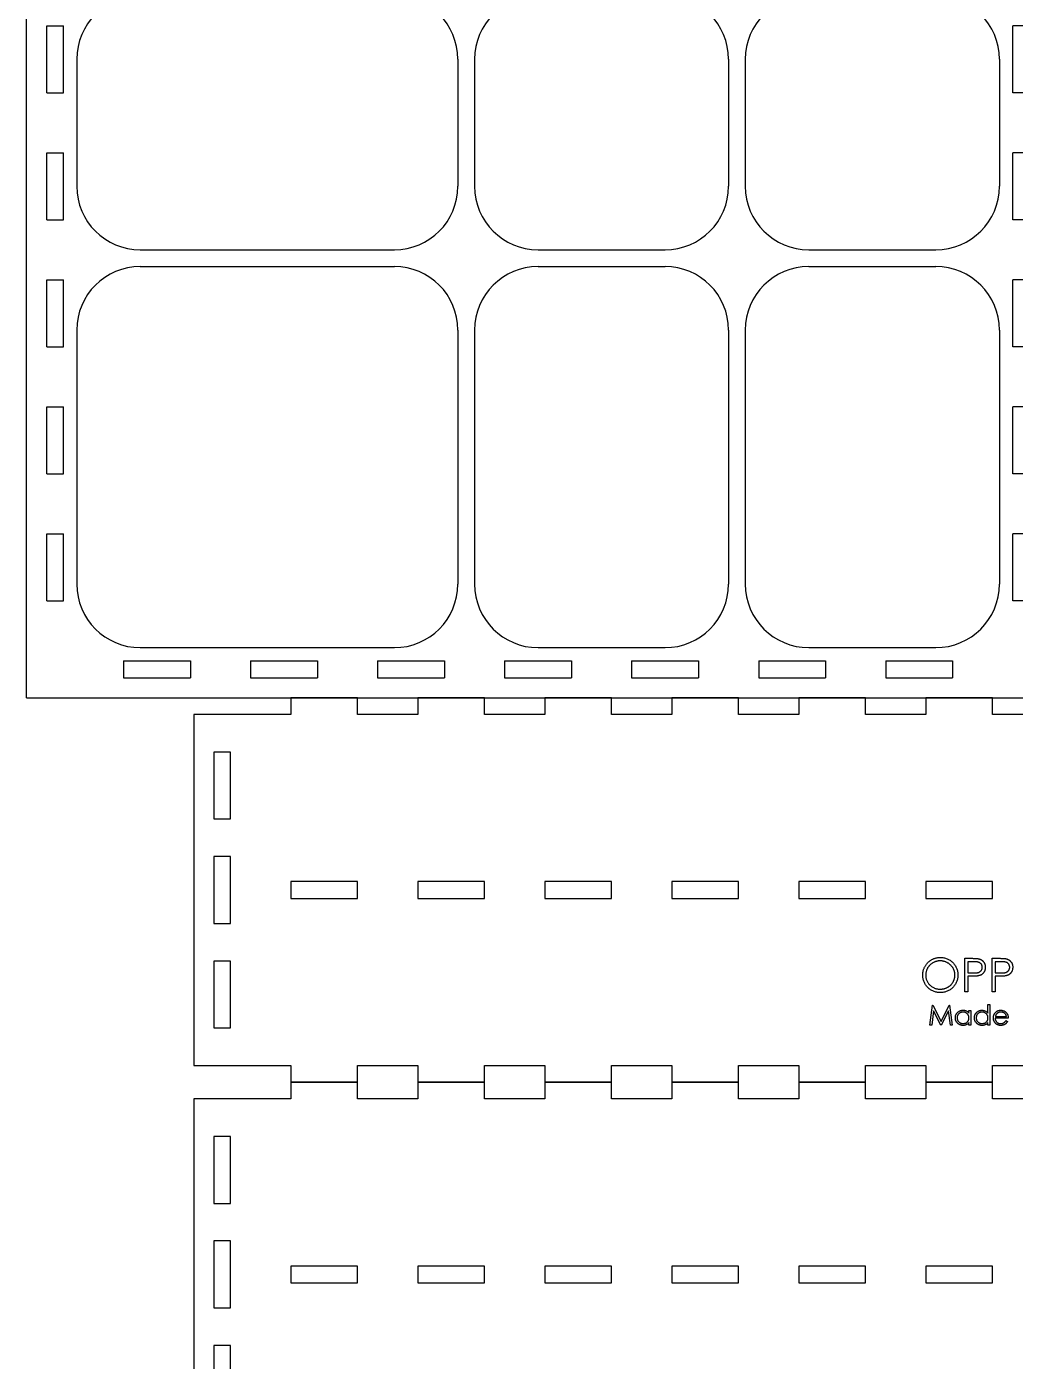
# Model space of a CAD drawing. Header units: millimetres. Extents: x 0 to 1198, y 2 to 800.
# Drawn here: x 0.4 to 148.3, y 400.8 to 600.4 of the extents above; entities that cross this region are included whole.
import ezdxf

# ---------------------------------------------------------------- set-up
doc = ezdxf.new("R2010")
doc.units = ezdxf.units.MM

# ---------------------------------------------------------------- blocks, each defined once
blk = doc.blocks.new('1- Side1 opposite')
at = {"color": 179, "linetype": 'Continuous', "lineweight": 25}
for p, q in [((14.5, 57.5), (14.5, 55)), ((24.5, 57.5), (14.5, 57.5)), ((24.5, 55), (24.5, 57.5)), ((33.5, 57.5), (33.5, 55)), ((43.5, 57.5), (33.5, 57.5)), ((43.5, 55), (43.5, 57.5)), ((52.5, 57.5), (52.5, 55)), ((62.5, 57.5), (52.5, 57.5)), ((62.5, 55), (62.5, 57.5)), ((71.5, 57.5), (71.5, 55)), ((81.5, 57.5), (71.5, 57.5)), ((81.5, 55), (81.5, 57.5)), ((90.5, 57.5), (90.5, 55)), ((100.5, 57.5), (90.5, 57.5)), ((100.5, 55), (100.5, 57.5)), ((109.5, 57.5), (109.5, 55)), ((119.5, 57.5), (109.5, 57.5)), ((119.5, 55), (119.5, 57.5)), ((0, 55), (0, 2.5)), ((14.5, 55), (0, 55)), ((33.5, 55), (24.5, 55)), ((52.5, 55), (43.5, 55)), ((71.5, 55), (62.5, 55)), ((90.5, 55), (81.5, 55)), ((109.5, 55), (100.5, 55)), ((128.5, 55), (119.5, 55)), ((5.5, 49.38), (3, 49.38)), ((3, 49.38), (3, 39.38)), ((5.5, 39.38), (5.5, 49.38)), ((3, 39.38), (5.5, 39.38)), ((5.5, 33.75), (3, 33.75)), ((3, 33.75), (3, 23.75)), ((5.5, 23.75), (5.5, 33.75)), ((14.5, 30), (14.5, 27.5)), ((24.5, 30), (14.5, 30)), ((24.5, 27.5), (24.5, 30)), ((43.5, 30), (33.5, 30)), ((33.5, 30), (33.5, 27.5)), ((43.5, 27.5), (43.5, 30)), ((62.5, 30), (52.5, 30)), ((52.5, 30), (52.5, 27.5)), ((62.5, 27.5), (62.5, 30)), ((81.5, 30), (71.5, 30)), ((71.5, 30), (71.5, 27.5)), ((81.5, 27.5), (81.5, 30)), ((100.5, 30), (90.5, 30)), ((90.5, 30), (90.5, 27.5)), ((100.5, 27.5), (100.5, 30)), ((119.5, 30), (109.5, 30)), ((109.5, 30), (109.5, 27.5)), ((119.5, 27.5), (119.5, 30)), ((14.5, 27.5), (24.5, 27.5)), ((33.5, 27.5), (43.5, 27.5)), ((52.5, 27.5), (62.5, 27.5)), ((71.5, 27.5), (81.5, 27.5)), ((90.5, 27.5), (100.5, 27.5)), ((109.5, 27.5), (119.5, 27.5)), ((3, 23.75), (5.5, 23.75)), ((5.5, 18.12), (3, 18.12)), ((3, 18.12), (3, 8.12)), ((5.5, 8.12), (5.5, 18.12)), ((115.32, 18.53), (116.3, 18.53)), ((115.32, 13.53), (115.32, 18.53)), ((116.68, 18.02), (115.77, 18.02)), ((115.77, 18.02), (115.77, 16.35)), ((119.42, 18.53), (120.4, 18.53)), ((119.42, 13.53), (119.42, 18.53)), ((119.87, 18.02), (119.87, 16.35)), ((120.79, 18.02), (119.87, 18.02)), ((115.77, 16.35), (116.65, 16.34)), ((119.87, 16.35), (120.75, 16.34)), ((115.77, 15.84), (115.77, 13.53)), ((116.13, 15.84), (115.77, 15.84)), ((119.87, 15.84), (119.87, 13.53)), ((120.23, 15.84), (119.87, 15.84)), ((115.77, 13.53), (115.32, 13.53)), ((119.87, 13.53), (119.42, 13.53)), ((110.11, 8.53), (110.51, 11.53)), ((110.67, 10.69), (110.38, 8.53)), ((110.51, 11.53), (110.54, 11.53)), ((110.54, 11.53), (111.78, 9.07)), ((111.75, 8.53), (110.67, 10.69)), ((111.78, 9.07), (113.02, 11.53)), ((112.9, 10.69), (111.82, 8.53)), ((113.19, 8.53), (112.9, 10.69)), ((113.02, 11.53), (113.06, 11.53)), ((113.06, 11.53), (113.46, 8.53)), ((115.96, 10.72), (116.22, 10.72)), ((115.96, 10.32), (115.96, 10.72)), ((116.22, 10.72), (116.22, 8.53)), ((118.8, 11.61), (119.07, 11.61)), ((118.8, 10.3), (118.8, 11.61)), ((119.07, 11.61), (119.07, 8.53)), ((3, 8.12), (5.5, 8.12)), ((110.38, 8.53), (110.11, 8.53)), ((111.82, 8.53), (111.75, 8.53)), ((113.46, 8.53), (113.19, 8.53)), ((115.96, 8.53), (115.96, 8.91)), ((116.22, 8.53), (115.96, 8.53)), ((118.8, 8.53), (118.8, 8.91)), ((119.07, 8.53), (118.8, 8.53)), ((121.84, 9.57), (119.88, 9.57)), ((119.91, 9.84), (121.57, 9.84)), ((121.49, 9.22), (121.72, 9.1)), ((0, 2.5), (14.5, 2.5)), ((14.5, 2.5), (14.5, 0)), ((24.5, 2.5), (33.5, 2.5)), ((24.5, 0), (24.5, 2.5)), ((33.5, 2.5), (33.5, 0)), ((43.5, 2.5), (52.5, 2.5)), ((43.5, 0), (43.5, 2.5)), ((52.5, 2.5), (52.5, 0)), ((62.5, 2.5), (71.5, 2.5)), ((62.5, 0), (62.5, 2.5)), ((71.5, 2.5), (71.5, 0)), ((81.5, 2.5), (90.5, 2.5)), ((81.5, 0), (81.5, 2.5)), ((90.5, 2.5), (90.5, 0)), ((100.5, 2.5), (109.5, 2.5)), ((100.5, 0), (100.5, 2.5)), ((109.5, 2.5), (109.5, 0)), ((119.5, 2.5), (128.5, 2.5)), ((119.5, 0), (119.5, 2.5)), ((14.5, 0), (24.5, 0)), ((33.5, 0), (43.5, 0)), ((52.5, 0), (62.5, 0)), ((71.5, 0), (81.5, 0)), ((90.5, 0), (100.5, 0)), ((109.5, 0), (119.5, 0))]:
    blk.add_line(p, q, dxfattribs=at)
for points, knots in [([(109.04, 16.01), (109.04, 16.07), (109.04, 16.18), (109.06, 16.36), (109.09, 16.53), (109.12, 16.7), (109.17, 16.87), (109.23, 17.03), (109.3, 17.19), (109.39, 17.34), (109.48, 17.49), (109.58, 17.64), (109.68, 17.77), (109.8, 17.89), (109.92, 18.01), (110.05, 18.12), (110.19, 18.22), (110.33, 18.31), (110.49, 18.39), (110.64, 18.46), (110.8, 18.52), (110.96, 18.57), (111.12, 18.61), (111.29, 18.64), (111.46, 18.65), (111.58, 18.66), (111.64, 18.66)], [0, 0, 0, 0, 0.043209, 0.085873, 0.12812, 0.170152, 0.211918, 0.253753, 0.296006, 0.338443, 0.381015, 0.42282, 0.464089, 0.505126, 0.545975, 0.586985, 0.628339, 0.670084, 0.711992, 0.753039, 0.794049, 0.834886, 0.875498, 0.916547, 0.958004, 1, 1, 1, 1]), ([(111.66, 18.14), (111.61, 18.14), (111.52, 18.14), (111.37, 18.13), (111.24, 18.11), (111.1, 18.07), (110.97, 18.03), (110.83, 17.98), (110.7, 17.93), (110.57, 17.86), (110.45, 17.79), (110.33, 17.7), (110.22, 17.62), (110.12, 17.52), (110.02, 17.42), (109.93, 17.32), (109.85, 17.21), (109.77, 17.09), (109.71, 16.97), (109.65, 16.84), (109.6, 16.71), (109.56, 16.58), (109.53, 16.44), (109.5, 16.3), (109.49, 16.15), (109.49, 16.06), (109.49, 16.01)], [0, 0, 0, 0, 0.042023, 0.083645, 0.124984, 0.166247, 0.207702, 0.249631, 0.291742, 0.334743, 0.37746, 0.419556, 0.461044, 0.502096, 0.542891, 0.583801, 0.624864, 0.666225, 0.707399, 0.748557, 0.789655, 0.83074, 0.87207, 0.913993, 0.956498, 1, 1, 1, 1]), ([(111.64, 18.66), (111.73, 18.65), (111.91, 18.65), (112.18, 18.61), (112.43, 18.55), (112.68, 18.47), (112.91, 18.36), (113.13, 18.23), (113.34, 18.08), (113.53, 17.9), (113.71, 17.71), (113.87, 17.5), (114, 17.28), (114.11, 17.05), (114.19, 16.81), (114.25, 16.56), (114.29, 16.3), (114.29, 16.12), (114.3, 16.03)], [0, 0, 0, 0, 0.06657, 0.130749, 0.193413, 0.254989, 0.316114, 0.377262, 0.439401, 0.502971, 0.566525, 0.628231, 0.689091, 0.749345, 0.81017, 0.87161, 0.934869, 1, 1, 1, 1]), ([(113.85, 16.03), (113.85, 16.08), (113.84, 16.18), (113.83, 16.32), (113.81, 16.46), (113.78, 16.59), (113.74, 16.72), (113.69, 16.85), (113.63, 16.98), (113.56, 17.1), (113.49, 17.21), (113.41, 17.32), (113.31, 17.43), (113.22, 17.53), (113.11, 17.62), (113, 17.7), (112.88, 17.79), (112.76, 17.86), (112.63, 17.93), (112.49, 17.98), (112.36, 18.03), (112.22, 18.07), (112.08, 18.11), (111.94, 18.13), (111.8, 18.14), (111.71, 18.14), (111.66, 18.14)], [0, 0, 0, 0, 0.0429151, 0.08513, 0.1264733, 0.167453, 0.2079763, 0.2482494, 0.28875, 0.3296699, 0.3705373, 0.4111286, 0.4518189, 0.4924059, 0.5334859, 0.5752631, 0.6174406, 0.6606717, 0.7039402, 0.7468675, 0.7890793, 0.831104, 0.873238, 0.9151658, 0.9573807, 1, 1, 1, 1]), ([(116.3, 18.53), (116.37, 18.53), (116.5, 18.53), (116.68, 18.52), (116.85, 18.52), (117, 18.51), (117.14, 18.5), (117.25, 18.49), (117.35, 18.47), (117.41, 18.46), (117.44, 18.45)], [0, 0, 0, 0, 0.1769558, 0.3390551, 0.4863182, 0.6187809, 0.7356188, 0.8387425, 0.9264571, 1, 1, 1, 1]), ([(117.95, 17.19), (117.95, 17.23), (117.94, 17.31), (117.92, 17.42), (117.87, 17.53), (117.81, 17.64), (117.74, 17.73), (117.65, 17.82), (117.55, 17.88), (117.46, 17.92), (117.37, 17.95), (117.3, 17.97), (117.22, 17.98), (117.13, 17.99), (117.03, 18), (116.92, 18.01), (116.81, 18.02), (116.73, 18.02), (116.68, 18.02)], [0, 0, 0, 0, 0.070044, 0.139238, 0.208197, 0.279173, 0.349987, 0.418354, 0.48761, 0.557411, 0.59533, 0.637964, 0.685913, 0.738185, 0.796103, 0.858517, 0.926658, 1, 1, 1, 1]), ([(117.44, 18.45), (117.48, 18.44), (117.54, 18.43), (117.64, 18.39), (117.74, 18.34), (117.82, 18.29), (117.91, 18.23), (117.99, 18.17), (118.06, 18.1), (118.13, 18.02), (118.19, 17.93), (118.25, 17.84), (118.29, 17.75), (118.33, 17.64), (118.36, 17.54), (118.38, 17.43), (118.4, 17.31), (118.4, 17.23), (118.4, 17.19)], [0, 0, 0, 0, 0.062481, 0.12349, 0.183411, 0.243153, 0.302127, 0.36171, 0.421842, 0.482932, 0.544552, 0.605681, 0.66768, 0.729984, 0.794551, 0.860346, 0.928907, 1, 1, 1, 1]), ([(120.4, 18.53), (120.47, 18.53), (120.6, 18.53), (120.79, 18.52), (120.95, 18.52), (121.11, 18.51), (121.24, 18.5), (121.36, 18.49), (121.46, 18.47), (121.52, 18.46), (121.54, 18.45)], [0, 0, 0, 0, 0.1769558, 0.3390551, 0.4863182, 0.6187809, 0.7356188, 0.8387425, 0.9264571, 1, 1, 1, 1]), ([(122.05, 17.19), (122.05, 17.23), (122.05, 17.31), (122.02, 17.42), (121.97, 17.53), (121.91, 17.64), (121.84, 17.73), (121.75, 17.82), (121.65, 17.88), (121.56, 17.92), (121.48, 17.95), (121.4, 17.97), (121.32, 17.98), (121.23, 17.99), (121.13, 18), (121.03, 18.01), (120.91, 18.02), (120.83, 18.02), (120.79, 18.02)], [0, 0, 0, 0, 0.070044, 0.139238, 0.208197, 0.279173, 0.349987, 0.418354, 0.48761, 0.557411, 0.59533, 0.637964, 0.685913, 0.738185, 0.796103, 0.858517, 0.926658, 1, 1, 1, 1]), ([(121.54, 18.45), (121.58, 18.44), (121.65, 18.43), (121.74, 18.39), (121.84, 18.34), (121.93, 18.29), (122.01, 18.23), (122.09, 18.17), (122.16, 18.1), (122.23, 18.02), (122.3, 17.93), (122.35, 17.84), (122.4, 17.75), (122.44, 17.64), (122.46, 17.54), (122.49, 17.43), (122.5, 17.31), (122.5, 17.23), (122.5, 17.19)], [0, 0, 0, 0, 0.062481, 0.12349, 0.183411, 0.243153, 0.302127, 0.36171, 0.421842, 0.482932, 0.544552, 0.605681, 0.66768, 0.729984, 0.794551, 0.860346, 0.928907, 1, 1, 1, 1]), ([(111.68, 13.4), (111.58, 13.4), (111.41, 13.41), (111.14, 13.44), (110.89, 13.5), (110.65, 13.59), (110.42, 13.69), (110.2, 13.83), (109.99, 13.98), (109.8, 14.16), (109.62, 14.35), (109.47, 14.56), (109.33, 14.78), (109.23, 15), (109.14, 15.24), (109.08, 15.49), (109.05, 15.74), (109.04, 15.92), (109.04, 16.01)], [0, 0, 0, 0, 0.065819, 0.129747, 0.192072, 0.253459, 0.31457, 0.37628, 0.439026, 0.503267, 0.567493, 0.629705, 0.691, 0.751452, 0.812004, 0.87315, 0.935635, 1, 1, 1, 1]), ([(109.49, 16.01), (109.49, 15.94), (109.49, 15.79), (109.52, 15.59), (109.57, 15.39), (109.64, 15.2), (109.73, 15.01), (109.84, 14.84), (109.97, 14.67), (110.12, 14.52), (110.28, 14.38), (110.46, 14.25), (110.64, 14.15), (110.82, 14.06), (111.02, 13.99), (111.23, 13.95), (111.44, 13.92), (111.58, 13.91), (111.66, 13.91)], [0, 0, 0, 0, 0.064504, 0.126899, 0.187747, 0.24815, 0.308586, 0.369583, 0.431827, 0.49618, 0.560668, 0.623504, 0.68526, 0.746537, 0.808327, 0.870486, 0.934317, 1, 1, 1, 1]), ([(111.66, 13.91), (111.71, 13.91), (111.8, 13.92), (111.95, 13.93), (112.09, 13.95), (112.23, 13.98), (112.37, 14.02), (112.51, 14.07), (112.64, 14.13), (112.77, 14.19), (112.89, 14.26), (113.01, 14.34), (113.12, 14.43), (113.22, 14.52), (113.32, 14.62), (113.41, 14.72), (113.49, 14.84), (113.56, 14.95), (113.63, 15.08), (113.69, 15.2), (113.74, 15.33), (113.78, 15.47), (113.81, 15.6), (113.83, 15.74), (113.84, 15.89), (113.85, 15.98), (113.85, 16.03)], [0, 0, 0, 0, 0.043633, 0.086538, 0.129177, 0.171436, 0.213416, 0.255266, 0.297369, 0.339941, 0.382347, 0.423953, 0.464871, 0.505572, 0.546003, 0.586568, 0.627065, 0.668271, 0.709549, 0.750428, 0.791096, 0.832027, 0.873136, 0.914611, 0.956956, 1, 1, 1, 1]), ([(114.3, 16.03), (114.29, 15.94), (114.29, 15.76), (114.25, 15.5), (114.19, 15.25), (114.11, 15.01), (114, 14.78), (113.87, 14.57), (113.71, 14.36), (113.54, 14.16), (113.34, 13.98), (113.14, 13.83), (112.92, 13.69), (112.69, 13.59), (112.45, 13.5), (112.2, 13.44), (111.94, 13.41), (111.77, 13.4), (111.68, 13.4)], [0, 0, 0, 0, 0.065227, 0.128569, 0.19032, 0.251378, 0.312388, 0.373789, 0.436431, 0.500567, 0.564687, 0.627136, 0.688455, 0.749246, 0.810155, 0.871671, 0.934773, 1, 1, 1, 1]), ([(116.65, 16.34), (116.69, 16.34), (116.77, 16.34), (116.89, 16.34), (117, 16.35), (117.1, 16.36), (117.19, 16.37), (117.28, 16.39), (117.35, 16.41), (117.44, 16.43), (117.54, 16.48), (117.64, 16.55), (117.73, 16.63), (117.81, 16.73), (117.87, 16.83), (117.92, 16.94), (117.94, 17.06), (117.95, 17.14), (117.95, 17.19)], [0, 0, 0, 0, 0.072538, 0.140034, 0.202496, 0.260575, 0.313228, 0.361583, 0.404878, 0.444127, 0.5164, 0.586507, 0.655085, 0.724384, 0.793974, 0.861638, 0.930111, 1, 1, 1, 1]), ([(118.4, 17.19), (118.4, 17.15), (118.4, 17.07), (118.38, 16.95), (118.36, 16.84), (118.33, 16.73), (118.3, 16.63), (118.25, 16.53), (118.2, 16.44), (118.13, 16.36), (118.06, 16.28), (117.99, 16.21), (117.91, 16.14), (117.82, 16.08), (117.72, 16.03), (117.62, 15.99), (117.51, 15.95), (117.44, 15.93), (117.4, 15.92)], [0, 0, 0, 0, 0.070119, 0.137192, 0.202016, 0.264631, 0.326117, 0.38601, 0.445812, 0.505298, 0.564633, 0.624283, 0.683902, 0.743953, 0.805388, 0.868388, 0.933084, 1, 1, 1, 1]), ([(120.75, 16.34), (120.79, 16.34), (120.87, 16.34), (120.99, 16.34), (121.1, 16.35), (121.2, 16.36), (121.3, 16.37), (121.38, 16.39), (121.46, 16.41), (121.54, 16.43), (121.64, 16.48), (121.75, 16.55), (121.84, 16.63), (121.91, 16.73), (121.97, 16.83), (122.02, 16.94), (122.05, 17.06), (122.05, 17.14), (122.05, 17.19)], [0, 0, 0, 0, 0.072538, 0.140034, 0.202496, 0.260575, 0.313228, 0.361583, 0.404878, 0.444127, 0.5164, 0.586507, 0.655085, 0.724384, 0.793974, 0.861638, 0.930111, 1, 1, 1, 1]), ([(122.5, 17.19), (122.5, 17.15), (122.5, 17.07), (122.48, 16.95), (122.47, 16.84), (122.44, 16.73), (122.4, 16.63), (122.35, 16.53), (122.3, 16.44), (122.24, 16.36), (122.17, 16.28), (122.09, 16.21), (122.01, 16.14), (121.92, 16.08), (121.82, 16.03), (121.72, 15.99), (121.62, 15.95), (121.54, 15.93), (121.5, 15.92)], [0, 0, 0, 0, 0.070119, 0.137192, 0.202016, 0.264631, 0.326117, 0.38601, 0.445812, 0.505298, 0.564633, 0.624283, 0.683902, 0.743953, 0.805388, 0.868388, 0.933084, 1, 1, 1, 1]), ([(117.4, 15.92), (117.37, 15.91), (117.3, 15.9), (117.19, 15.88), (117.06, 15.87), (116.91, 15.86), (116.74, 15.85), (116.55, 15.84), (116.35, 15.84), (116.2, 15.84), (116.13, 15.84)], [0, 0, 0, 0, 0.075173, 0.164746, 0.268017, 0.385912, 0.517789, 0.663691, 0.824413, 1, 1, 1, 1]), ([(121.5, 15.92), (121.47, 15.91), (121.4, 15.9), (121.29, 15.88), (121.16, 15.87), (121.01, 15.86), (120.84, 15.85), (120.65, 15.84), (120.45, 15.84), (120.3, 15.84), (120.23, 15.84)], [0, 0, 0, 0, 0.075173, 0.164746, 0.268017, 0.385912, 0.517789, 0.663691, 0.824413, 1, 1, 1, 1]), ([(113.92, 9.63), (113.92, 9.67), (113.92, 9.74), (113.94, 9.86), (113.96, 9.96), (114, 10.06), (114.05, 10.16), (114.11, 10.26), (114.17, 10.35), (114.25, 10.43), (114.34, 10.51), (114.43, 10.57), (114.53, 10.63), (114.63, 10.68), (114.73, 10.72), (114.84, 10.74), (114.95, 10.76), (115.03, 10.76), (115.07, 10.76)], [0, 0, 0, 0, 0.063775, 0.126079, 0.186904, 0.247574, 0.308003, 0.369132, 0.432033, 0.496791, 0.561611, 0.624914, 0.686726, 0.748079, 0.809582, 0.871631, 0.934886, 1, 1, 1, 1]), ([(115.07, 10.49), (115.03, 10.49), (114.96, 10.49), (114.84, 10.46), (114.73, 10.43), (114.63, 10.38), (114.53, 10.32), (114.45, 10.24), (114.37, 10.16), (114.3, 10.06), (114.25, 9.96), (114.21, 9.85), (114.19, 9.74), (114.19, 9.67), (114.19, 9.63)], [0, 0, 0, 0, 0.0859205, 0.1695934, 0.2524755, 0.3362445, 0.4195045, 0.5020359, 0.5847746, 0.6698465, 0.7541849, 0.8366582, 0.9180097, 1, 1, 1, 1]), ([(115.07, 10.76), (115.11, 10.76), (115.2, 10.76), (115.33, 10.74), (115.45, 10.7), (115.57, 10.66), (115.68, 10.59), (115.78, 10.52), (115.87, 10.42), (115.93, 10.35), (115.96, 10.32)], [0, 0, 0, 0, 0.1298621, 0.2546535, 0.3760146, 0.4952553, 0.6147977, 0.7381056, 0.8651963, 1, 1, 1, 1]), ([(115.96, 9.62), (115.95, 9.65), (115.95, 9.71), (115.94, 9.8), (115.92, 9.88), (115.89, 9.96), (115.86, 10.04), (115.81, 10.11), (115.76, 10.18), (115.7, 10.24), (115.64, 10.3), (115.57, 10.35), (115.49, 10.39), (115.42, 10.43), (115.34, 10.46), (115.25, 10.48), (115.16, 10.49), (115.1, 10.49), (115.07, 10.49)], [0, 0, 0, 0, 0.065634, 0.129188, 0.191219, 0.251913, 0.312507, 0.373494, 0.435152, 0.498741, 0.562095, 0.624187, 0.685476, 0.746097, 0.807612, 0.869967, 0.933951, 1, 1, 1, 1]), ([(116.76, 9.63), (116.76, 9.67), (116.77, 9.74), (116.78, 9.86), (116.81, 9.96), (116.85, 10.06), (116.89, 10.16), (116.95, 10.26), (117.02, 10.35), (117.1, 10.43), (117.19, 10.51), (117.28, 10.57), (117.37, 10.63), (117.47, 10.68), (117.58, 10.72), (117.69, 10.74), (117.8, 10.76), (117.88, 10.76), (117.91, 10.76)], [0, 0, 0, 0, 0.063775, 0.126079, 0.186904, 0.247574, 0.308003, 0.369132, 0.432033, 0.496791, 0.561611, 0.624914, 0.686726, 0.748079, 0.809582, 0.871631, 0.934886, 1, 1, 1, 1]), ([(117.92, 10.49), (117.88, 10.49), (117.8, 10.49), (117.69, 10.46), (117.58, 10.43), (117.47, 10.38), (117.38, 10.32), (117.29, 10.24), (117.21, 10.16), (117.15, 10.06), (117.1, 9.96), (117.06, 9.85), (117.04, 9.74), (117.03, 9.67), (117.03, 9.63)], [0, 0, 0, 0, 0.0859205, 0.1695934, 0.2524755, 0.3362445, 0.4195045, 0.5020359, 0.5847746, 0.6698465, 0.7541849, 0.8366582, 0.9180097, 1, 1, 1, 1]), ([(117.91, 10.76), (117.96, 10.76), (118.05, 10.76), (118.18, 10.73), (118.3, 10.7), (118.41, 10.65), (118.52, 10.58), (118.62, 10.5), (118.72, 10.41), (118.77, 10.33), (118.8, 10.3)], [0, 0, 0, 0, 0.128884, 0.252985, 0.37421, 0.494102, 0.614753, 0.738511, 0.866243, 1, 1, 1, 1]), ([(118.8, 9.62), (118.8, 9.65), (118.8, 9.71), (118.79, 9.8), (118.77, 9.88), (118.74, 9.96), (118.7, 10.04), (118.66, 10.11), (118.61, 10.18), (118.55, 10.24), (118.48, 10.3), (118.41, 10.35), (118.34, 10.39), (118.26, 10.43), (118.18, 10.46), (118.1, 10.48), (118.01, 10.49), (117.95, 10.49), (117.92, 10.49)], [0, 0, 0, 0, 0.065634, 0.129188, 0.191219, 0.251913, 0.312507, 0.373494, 0.435152, 0.498741, 0.562095, 0.624187, 0.685476, 0.746097, 0.807612, 0.869967, 0.933951, 1, 1, 1, 1]), ([(119.61, 9.62), (119.61, 9.65), (119.61, 9.72), (119.62, 9.82), (119.64, 9.91), (119.67, 10.01), (119.71, 10.1), (119.75, 10.19), (119.8, 10.27), (119.84, 10.32), (119.86, 10.35)], [0, 0, 0, 0, 0.128045, 0.253768, 0.377428, 0.500551, 0.623296, 0.746578, 0.872348, 1, 1, 1, 1]), ([(119.86, 10.35), (119.89, 10.38), (119.94, 10.45), (120.03, 10.53), (120.13, 10.6), (120.24, 10.66), (120.35, 10.7), (120.46, 10.74), (120.59, 10.76), (120.68, 10.76), (120.72, 10.76)], [0, 0, 0, 0, 0.128835, 0.253589, 0.374643, 0.49534, 0.616325, 0.739759, 0.866842, 1, 1, 1, 1]), ([(120.17, 10.28), (120.15, 10.27), (120.12, 10.25), (120.09, 10.2), (120.05, 10.15), (120.02, 10.1), (119.98, 10.04), (119.96, 9.98), (119.93, 9.91), (119.91, 9.86), (119.91, 9.84)], [0, 0, 0, 0, 0.109984, 0.22258, 0.3385, 0.458709, 0.585535, 0.717518, 0.854667, 1, 1, 1, 1]), ([(120.73, 10.49), (120.71, 10.49), (120.65, 10.49), (120.57, 10.48), (120.5, 10.46), (120.43, 10.44), (120.36, 10.41), (120.29, 10.38), (120.23, 10.33), (120.19, 10.3), (120.17, 10.28)], [0, 0, 0, 0, 0.131092, 0.259141, 0.384162, 0.505992, 0.629098, 0.750669, 0.874039, 1, 1, 1, 1]), ([(120.72, 10.76), (120.76, 10.76), (120.85, 10.76), (120.98, 10.73), (121.1, 10.7), (121.22, 10.65), (121.32, 10.59), (121.42, 10.52), (121.52, 10.43), (121.57, 10.36), (121.6, 10.33)], [0, 0, 0, 0, 0.13204, 0.259033, 0.38188, 0.502258, 0.622752, 0.744743, 0.870109, 1, 1, 1, 1]), ([(121.57, 9.84), (121.56, 9.87), (121.54, 9.94), (121.5, 10.04), (121.46, 10.12), (121.41, 10.19), (121.35, 10.26), (121.28, 10.32), (121.2, 10.37), (121.11, 10.41), (121.02, 10.45), (120.93, 10.47), (120.83, 10.49), (120.77, 10.49), (120.73, 10.49)], [0, 0, 0, 0, 0.09624, 0.185231, 0.267501, 0.3444, 0.419595, 0.496891, 0.576638, 0.660268, 0.745387, 0.83004, 0.914474, 1, 1, 1, 1]), ([(121.6, 10.33), (121.62, 10.3), (121.66, 10.25), (121.71, 10.17), (121.75, 10.08), (121.78, 9.98), (121.81, 9.89), (121.83, 9.78), (121.84, 9.68), (121.84, 9.6), (121.84, 9.57)], [0, 0, 0, 0, 0.1185218, 0.2362548, 0.3561744, 0.4772497, 0.6015399, 0.7296184, 0.8621583, 1, 1, 1, 1]), ([(115.06, 8.49), (115.02, 8.49), (114.95, 8.49), (114.83, 8.51), (114.72, 8.54), (114.62, 8.57), (114.52, 8.62), (114.43, 8.68), (114.34, 8.74), (114.25, 8.82), (114.17, 8.91), (114.1, 9), (114.05, 9.09), (114, 9.19), (113.96, 9.29), (113.94, 9.4), (113.92, 9.52), (113.92, 9.59), (113.92, 9.63)], [0, 0, 0, 0, 0.06462, 0.127433, 0.189004, 0.24993, 0.310668, 0.372329, 0.434939, 0.499576, 0.564191, 0.626735, 0.688109, 0.749294, 0.810331, 0.871901, 0.935046, 1, 1, 1, 1]), ([(114.19, 9.63), (114.19, 9.59), (114.19, 9.52), (114.21, 9.41), (114.25, 9.3), (114.31, 9.19), (114.37, 9.1), (114.45, 9.01), (114.53, 8.94), (114.63, 8.87), (114.73, 8.82), (114.84, 8.79), (114.96, 8.76), (115.03, 8.76), (115.07, 8.76)], [0, 0, 0, 0, 0.081589, 0.162859, 0.245484, 0.330807, 0.416493, 0.499893, 0.583048, 0.667158, 0.751312, 0.833785, 0.916256, 1, 1, 1, 1]), ([(115.96, 8.91), (115.93, 8.87), (115.87, 8.81), (115.77, 8.72), (115.66, 8.65), (115.55, 8.59), (115.44, 8.54), (115.32, 8.51), (115.19, 8.49), (115.1, 8.49), (115.06, 8.49)], [0, 0, 0, 0, 0.134298, 0.262085, 0.38627, 0.507165, 0.6273, 0.748145, 0.87237, 1, 1, 1, 1]), ([(115.07, 8.76), (115.11, 8.76), (115.19, 8.76), (115.3, 8.79), (115.41, 8.82), (115.52, 8.87), (115.62, 8.93), (115.71, 9), (115.78, 9.09), (115.84, 9.18), (115.89, 9.28), (115.93, 9.39), (115.95, 9.5), (115.95, 9.58), (115.96, 9.62)], [0, 0, 0, 0, 0.084802, 0.168664, 0.252552, 0.33824, 0.423103, 0.505556, 0.586176, 0.667136, 0.748499, 0.830452, 0.913456, 1, 1, 1, 1]), ([(117.91, 8.49), (117.87, 8.49), (117.79, 8.49), (117.68, 8.51), (117.57, 8.54), (117.47, 8.57), (117.37, 8.62), (117.27, 8.68), (117.18, 8.74), (117.1, 8.82), (117.02, 8.91), (116.95, 9), (116.89, 9.09), (116.85, 9.19), (116.81, 9.29), (116.78, 9.4), (116.77, 9.52), (116.76, 9.59), (116.76, 9.63)], [0, 0, 0, 0, 0.06462, 0.127433, 0.189004, 0.24993, 0.310668, 0.372329, 0.434939, 0.499576, 0.564191, 0.626735, 0.688109, 0.749294, 0.810331, 0.871901, 0.935046, 1, 1, 1, 1]), ([(117.03, 9.63), (117.03, 9.59), (117.04, 9.52), (117.06, 9.41), (117.1, 9.3), (117.15, 9.19), (117.22, 9.1), (117.29, 9.01), (117.38, 8.94), (117.48, 8.87), (117.58, 8.82), (117.69, 8.79), (117.8, 8.76), (117.88, 8.76), (117.92, 8.76)], [0, 0, 0, 0, 0.081589, 0.162859, 0.245484, 0.330807, 0.416493, 0.499893, 0.583048, 0.667158, 0.751312, 0.833785, 0.916256, 1, 1, 1, 1]), ([(118.8, 8.91), (118.77, 8.87), (118.71, 8.81), (118.61, 8.72), (118.51, 8.65), (118.4, 8.59), (118.28, 8.54), (118.16, 8.51), (118.04, 8.49), (117.95, 8.49), (117.91, 8.49)], [0, 0, 0, 0, 0.134298, 0.262085, 0.38627, 0.507165, 0.6273, 0.748145, 0.87237, 1, 1, 1, 1]), ([(117.92, 8.76), (117.95, 8.76), (118.03, 8.76), (118.15, 8.79), (118.26, 8.82), (118.36, 8.87), (118.46, 8.93), (118.55, 9), (118.63, 9.09), (118.69, 9.18), (118.74, 9.28), (118.78, 9.39), (118.8, 9.5), (118.8, 9.58), (118.8, 9.62)], [0, 0, 0, 0, 0.084802, 0.168664, 0.252552, 0.33824, 0.423103, 0.505556, 0.586176, 0.667136, 0.748499, 0.830452, 0.913456, 1, 1, 1, 1]), ([(120.71, 8.49), (120.67, 8.49), (120.59, 8.49), (120.47, 8.51), (120.36, 8.54), (120.25, 8.57), (120.15, 8.62), (120.06, 8.68), (119.98, 8.75), (119.9, 8.84), (119.83, 8.92), (119.77, 9.01), (119.72, 9.11), (119.68, 9.2), (119.65, 9.3), (119.63, 9.41), (119.61, 9.51), (119.61, 9.58), (119.61, 9.62)], [0, 0, 0, 0, 0.071579, 0.139629, 0.204797, 0.268135, 0.329814, 0.391301, 0.453434, 0.516552, 0.579631, 0.641119, 0.701294, 0.76081, 0.819932, 0.87892, 0.938983, 1, 1, 1, 1]), ([(119.88, 9.57), (119.88, 9.54), (119.88, 9.48), (119.89, 9.4), (119.91, 9.32), (119.94, 9.24), (119.97, 9.17), (120.01, 9.11), (120.06, 9.04), (120.11, 8.99), (120.17, 8.93), (120.23, 8.89), (120.3, 8.85), (120.37, 8.81), (120.44, 8.79), (120.52, 8.77), (120.6, 8.76), (120.65, 8.76), (120.68, 8.76)], [0, 0, 0, 0, 0.0683846, 0.1344756, 0.1983911, 0.2607535, 0.3218292, 0.3830372, 0.4446531, 0.507398, 0.5698252, 0.6307776, 0.6909287, 0.7509451, 0.8110495, 0.8723309, 0.9350041, 1, 1, 1, 1]), ([(120.68, 8.76), (120.71, 8.76), (120.76, 8.76), (120.84, 8.77), (120.92, 8.79), (120.99, 8.81), (121.07, 8.84), (121.13, 8.87), (121.2, 8.91), (121.25, 8.95), (121.31, 9), (121.37, 9.06), (121.43, 9.14), (121.47, 9.19), (121.49, 9.22)], [0, 0, 0, 0, 0.082592, 0.163879, 0.245659, 0.327726, 0.40861, 0.485749, 0.559169, 0.630268, 0.705306, 0.792065, 0.889796, 1, 1, 1, 1]), ([(121.72, 9.1), (121.71, 9.06), (121.67, 9), (121.6, 8.91), (121.54, 8.82), (121.47, 8.75), (121.39, 8.69), (121.31, 8.64), (121.22, 8.59), (121.13, 8.56), (121.03, 8.53), (120.93, 8.51), (120.82, 8.49), (120.75, 8.49), (120.71, 8.49)], [0, 0, 0, 0, 0.09337, 0.181661, 0.265874, 0.346355, 0.4246, 0.501903, 0.579992, 0.658443, 0.738672, 0.821894, 0.908801, 1, 1, 1, 1])]:
    blk.add_open_spline(points, degree=3, knots=knots, dxfattribs=at)
blk = doc.blocks.new('40- Side-53')
at = {"color": 179, "linetype": 'Continuous', "lineweight": 25}
for p, q in [((0, 0), (0, 153)), ((0, 153), (153, 153)), ((153, 0), (153, 153)), ((14.5, 150), (24.5, 150)), ((14.5, 147.5), (14.5, 150)), ((24.5, 147.5), (24.5, 150)), ((33.5, 150), (43.5, 150)), ((33.5, 147.5), (33.5, 150)), ((43.5, 147.5), (43.5, 150)), ((52.5, 150), (62.5, 150)), ((52.5, 147.5), (52.5, 150)), ((62.5, 147.5), (62.5, 150)), ((71.5, 150), (81.5, 150)), ((71.5, 147.5), (71.5, 150)), ((81.5, 147.5), (81.5, 150)), ((90.5, 150), (100.5, 150)), ((90.5, 147.5), (90.5, 150)), ((100.5, 147.5), (100.5, 150)), ((109.5, 150), (119.5, 150)), ((109.5, 147.5), (109.5, 150)), ((119.5, 147.5), (119.5, 150)), ((128.5, 150), (138.5, 150)), ((128.5, 147.5), (128.5, 150)), ((138.5, 147.5), (138.5, 150)), ((14.5, 147.5), (24.5, 147.5)), ((33.5, 147.5), (43.5, 147.5)), ((52.5, 147.5), (62.5, 147.5)), ((71.5, 147.5), (81.5, 147.5)), ((90.5, 147.5), (100.5, 147.5)), ((109.5, 147.5), (119.5, 147.5)), ((128.5, 147.5), (138.5, 147.5)), ((17, 145.5), (55, 145.5)), ((76.5, 145.5), (95.5, 145.5)), ((117, 145.5), (136, 145.5)), ((3, 138.5), (5.5, 138.5)), ((3, 128.5), (3, 138.5)), ((5.5, 128.5), (5.5, 138.5)), ((150, 138.5), (147.5, 138.5)), ((147.5, 128.5), (147.5, 138.5)), ((150, 128.5), (150, 138.5)), ((7.5, 136), (7.5, 117)), ((64.5, 136), (64.5, 117)), ((67, 136), (67, 117)), ((105, 136), (105, 117)), ((107.5, 136), (107.5, 117)), ((145.5, 136), (145.5, 117)), ((3, 128.5), (5.5, 128.5)), ((150, 128.5), (147.5, 128.5)), ((3, 119.5), (5.5, 119.5)), ((3, 109.5), (3, 119.5)), ((5.5, 109.5), (5.5, 119.5)), ((150, 119.5), (147.5, 119.5)), ((147.5, 109.5), (147.5, 119.5)), ((150, 109.5), (150, 119.5)), ((3, 109.5), (5.5, 109.5)), ((150, 109.5), (147.5, 109.5)), ((17, 107.5), (55, 107.5)), ((76.5, 107.5), (95.5, 107.5)), ((117, 107.5), (136, 107.5)), ((17, 105), (55, 105)), ((76.5, 105), (95.5, 105)), ((117, 105), (136, 105)), ((3, 100.5), (5.5, 100.5)), ((3, 90.5), (3, 100.5)), ((5.5, 90.5), (5.5, 100.5)), ((150, 100.5), (147.5, 100.5)), ((147.5, 90.5), (147.5, 100.5)), ((150, 90.5), (150, 100.5)), ((7.5, 95.5), (7.5, 76.5)), ((64.5, 95.5), (64.5, 76.5)), ((67, 95.5), (67, 76.5)), ((105, 95.5), (105, 76.5)), ((107.5, 95.5), (107.5, 76.5)), ((145.5, 95.5), (145.5, 76.5)), ((3, 90.5), (5.5, 90.5)), ((150, 90.5), (147.5, 90.5)), ((3, 81.5), (5.5, 81.5)), ((3, 71.5), (3, 81.5)), ((5.5, 71.5), (5.5, 81.5)), ((150, 81.5), (147.5, 81.5)), ((147.5, 71.5), (147.5, 81.5)), ((150, 71.5), (150, 81.5)), ((3, 71.5), (5.5, 71.5)), ((150, 71.5), (147.5, 71.5)), ((17, 67), (55, 67)), ((76.5, 67), (95.5, 67)), ((117, 67), (136, 67)), ((17, 64.5), (55, 64.5)), ((76.5, 64.5), (95.5, 64.5)), ((117, 64.5), (136, 64.5)), ((3, 62.5), (5.5, 62.5)), ((3, 52.5), (3, 62.5)), ((5.5, 52.5), (5.5, 62.5)), ((150, 62.5), (147.5, 62.5)), ((147.5, 52.5), (147.5, 62.5)), ((150, 52.5), (150, 62.5)), ((7.5, 55), (7.5, 17)), ((64.5, 55), (64.5, 17)), ((67, 55), (67, 17)), ((105, 55), (105, 17)), ((107.5, 55), (107.5, 17)), ((145.5, 55), (145.5, 17)), ((3, 52.5), (5.5, 52.5)), ((150, 52.5), (147.5, 52.5)), ((3, 43.5), (5.5, 43.5)), ((3, 33.5), (3, 43.5)), ((5.5, 33.5), (5.5, 43.5)), ((150, 43.5), (147.5, 43.5)), ((147.5, 33.5), (147.5, 43.5)), ((150, 33.5), (150, 43.5)), ((3, 33.5), (5.5, 33.5)), ((150, 33.5), (147.5, 33.5)), ((3, 24.5), (5.5, 24.5)), ((3, 14.5), (3, 24.5)), ((5.5, 14.5), (5.5, 24.5)), ((150, 24.5), (147.5, 24.5)), ((147.5, 14.5), (147.5, 24.5)), ((150, 14.5), (150, 24.5)), ((3, 14.5), (5.5, 14.5)), ((150, 14.5), (147.5, 14.5)), ((17, 7.5), (55, 7.5)), ((76.5, 7.5), (95.5, 7.5)), ((117, 7.5), (136, 7.5)), ((14.5, 5.5), (24.5, 5.5)), ((14.5, 5.5), (14.5, 3)), ((24.5, 5.5), (24.5, 3)), ((33.5, 5.5), (43.5, 5.5)), ((33.5, 5.5), (33.5, 3)), ((43.5, 5.5), (43.5, 3)), ((52.5, 5.5), (62.5, 5.5)), ((52.5, 5.5), (52.5, 3)), ((62.5, 5.5), (62.5, 3)), ((71.5, 5.5), (81.5, 5.5)), ((71.5, 5.5), (71.5, 3)), ((81.5, 5.5), (81.5, 3)), ((90.5, 5.5), (100.5, 5.5)), ((90.5, 5.5), (90.5, 3)), ((100.5, 5.5), (100.5, 3)), ((109.5, 5.5), (119.5, 5.5)), ((109.5, 5.5), (109.5, 3)), ((119.5, 5.5), (119.5, 3)), ((128.5, 5.5), (138.5, 5.5)), ((128.5, 5.5), (128.5, 3)), ((138.5, 5.5), (138.5, 3)), ((14.5, 3), (24.5, 3)), ((33.5, 3), (43.5, 3)), ((52.5, 3), (62.5, 3)), ((71.5, 3), (81.5, 3)), ((90.5, 3), (100.5, 3)), ((109.5, 3), (119.5, 3)), ((128.5, 3), (138.5, 3)), ((0, 0), (153, 0))]:
    blk.add_line(p, q, dxfattribs=at)
for centre, start, end in [((17, 136), 90, 180), ((55, 136), 0, 90), ((76.5, 136), 90, 180), ((95.5, 136), 0, 90), ((117, 136), 90, 180), ((136, 136), 0, 90), ((17, 117), 180, 270), ((55, 117), 270, 0), ((76.5, 117), 180, 270), ((95.5, 117), 270, 0), ((117, 117), 180, 270), ((136, 117), 270, 0), ((17, 95.5), 90, 180), ((55, 95.5), 0, 90), ((76.5, 95.5), 90, 180), ((95.5, 95.5), 0, 90), ((117, 95.5), 90, 180), ((136, 95.5), 0, 90), ((17, 76.5), 180, 270), ((55, 76.5), 270, 0), ((76.5, 76.5), 180, 270), ((95.5, 76.5), 270, 0), ((117, 76.5), 180, 270), ((136, 76.5), 270, 0), ((17, 55), 90, 180), ((55, 55), 0, 90), ((76.5, 55), 90, 180), ((95.5, 55), 0, 90), ((117, 55), 90, 180), ((136, 55), 0, 90), ((17, 17), 180, 270), ((55, 17), 270, 0), ((76.5, 17), 180, 270), ((95.5, 17), 270, 0), ((117, 17), 180, 270), ((136, 17), 270, 0)]:
    blk.add_arc(centre, 9.5, start, end, dxfattribs=at)
blk = doc.blocks.new('1- Side1')
at = {"color": 179, "linetype": 'Continuous', "lineweight": 25}
for p, q in [((14.5, 57.5), (14.5, 55)), ((24.5, 57.5), (14.5, 57.5)), ((24.5, 55), (24.5, 57.5)), ((33.5, 57.5), (33.5, 55)), ((43.5, 57.5), (33.5, 57.5)), ((43.5, 55), (43.5, 57.5)), ((52.5, 57.5), (52.5, 55)), ((62.5, 57.5), (52.5, 57.5)), ((62.5, 55), (62.5, 57.5)), ((71.5, 57.5), (71.5, 55)), ((81.5, 57.5), (71.5, 57.5)), ((81.5, 55), (81.5, 57.5)), ((90.5, 57.5), (90.5, 55)), ((100.5, 57.5), (90.5, 57.5)), ((100.5, 55), (100.5, 57.5)), ((109.5, 57.5), (109.5, 55)), ((119.5, 57.5), (109.5, 57.5)), ((119.5, 55), (119.5, 57.5)), ((128.5, 57.5), (128.5, 55)), ((138.5, 57.5), (128.5, 57.5)), ((138.5, 55), (138.5, 57.5)), ((0, 55), (0, 2.5)), ((14.5, 55), (0, 55)), ((33.5, 55), (24.5, 55)), ((52.5, 55), (43.5, 55)), ((71.5, 55), (62.5, 55)), ((90.5, 55), (81.5, 55)), ((109.5, 55), (100.5, 55)), ((128.5, 55), (119.5, 55)), ((153, 55), (138.5, 55)), ((153, 2.5), (153, 55)), ((5.5, 49.375), (3, 49.375)), ((3, 49.375), (3, 39.375)), ((5.5, 39.375), (5.5, 49.375)), ((147.5, 49.375), (147.5, 39.375)), ((150, 49.375), (147.5, 49.375)), ((150, 39.375), (150, 49.375)), ((3, 39.375), (5.5, 39.375)), ((147.5, 39.375), (150, 39.375)), ((5.5, 33.75), (3, 33.75)), ((3, 33.75), (3, 23.75)), ((5.5, 23.75), (5.5, 33.75)), ((150, 33.75), (147.5, 33.75)), ((147.5, 33.75), (147.5, 23.75)), ((150, 23.75), (150, 33.75)), ((14.5, 30), (14.5, 27.5)), ((24.5, 30), (14.5, 30)), ((24.5, 27.5), (24.5, 30)), ((43.5, 30), (33.5, 30)), ((33.5, 30), (33.5, 27.5)), ((43.5, 27.5), (43.5, 30)), ((62.5, 30), (52.5, 30)), ((52.5, 30), (52.5, 27.5)), ((62.5, 27.5), (62.5, 30)), ((81.5, 30), (71.5, 30)), ((71.5, 30), (71.5, 27.5)), ((81.5, 27.5), (81.5, 30)), ((100.5, 30), (90.5, 30)), ((90.5, 30), (90.5, 27.5)), ((100.5, 27.5), (100.5, 30)), ((119.5, 30), (109.5, 30)), ((109.5, 30), (109.5, 27.5)), ((119.5, 27.5), (119.5, 30)), ((138.5, 30), (128.5, 30)), ((128.5, 30), (128.5, 27.5)), ((138.5, 27.5), (138.5, 30)), ((14.5, 27.5), (24.5, 27.5)), ((33.5, 27.5), (43.5, 27.5)), ((52.5, 27.5), (62.5, 27.5)), ((71.5, 27.5), (81.5, 27.5)), ((90.5, 27.5), (100.5, 27.5)), ((109.5, 27.5), (119.5, 27.5)), ((128.5, 27.5), (138.5, 27.5)), ((3, 23.75), (5.5, 23.75)), ((147.5, 23.75), (150, 23.75)), ((5.5, 18.125), (3, 18.125)), ((3, 18.125), (3, 8.125)), ((5.5, 8.125), (5.5, 18.125)), ((150, 18.125), (147.5, 18.125)), ((147.5, 18.125), (147.5, 8.125)), ((150, 8.125), (150, 18.125)), ((3, 8.125), (5.5, 8.125)), ((147.5, 8.125), (150, 8.125)), ((0, 2.5), (14.5, 2.5)), ((14.5, 2.5), (14.5, 0)), ((24.5, 2.5), (33.5, 2.5)), ((24.5, 0), (24.5, 2.5)), ((33.5, 2.5), (33.5, 0)), ((43.5, 2.5), (52.5, 2.5)), ((43.5, 0), (43.5, 2.5)), ((52.5, 2.5), (52.5, 0)), ((62.5, 2.5), (71.5, 2.5)), ((62.5, 0), (62.5, 2.5)), ((71.5, 2.5), (71.5, 0)), ((81.5, 2.5), (90.5, 2.5)), ((81.5, 0), (81.5, 2.5)), ((90.5, 2.5), (90.5, 0)), ((100.5, 2.5), (109.5, 2.5)), ((100.5, 0), (100.5, 2.5)), ((109.5, 2.5), (109.5, 0)), ((119.5, 2.5), (128.5, 2.5)), ((119.5, 0), (119.5, 2.5)), ((128.5, 2.5), (128.5, 0)), ((138.5, 2.5), (153, 2.5)), ((138.5, 0), (138.5, 2.5)), ((14.5, 0), (24.5, 0)), ((33.5, 0), (43.5, 0)), ((52.5, 0), (62.5, 0)), ((71.5, 0), (81.5, 0)), ((90.5, 0), (100.5, 0)), ((109.5, 0), (119.5, 0)), ((128.5, 0), (138.5, 0))]:
    blk.add_line(p, q, dxfattribs=at)

msp = doc.modelspace()

# ---------------------------------------------------------------- block references
at = {"color": 7, "linetype": 'Continuous'}
for name, p in [('40- Side-53', (0.39, 500)), ('1- Side1 opposite', (25.39, 442.5)), ('1- Side1', (25.39, 385))]:
    msp.add_blockref(name, p, dxfattribs=at)

doc.saveas('drawing.dxf')
